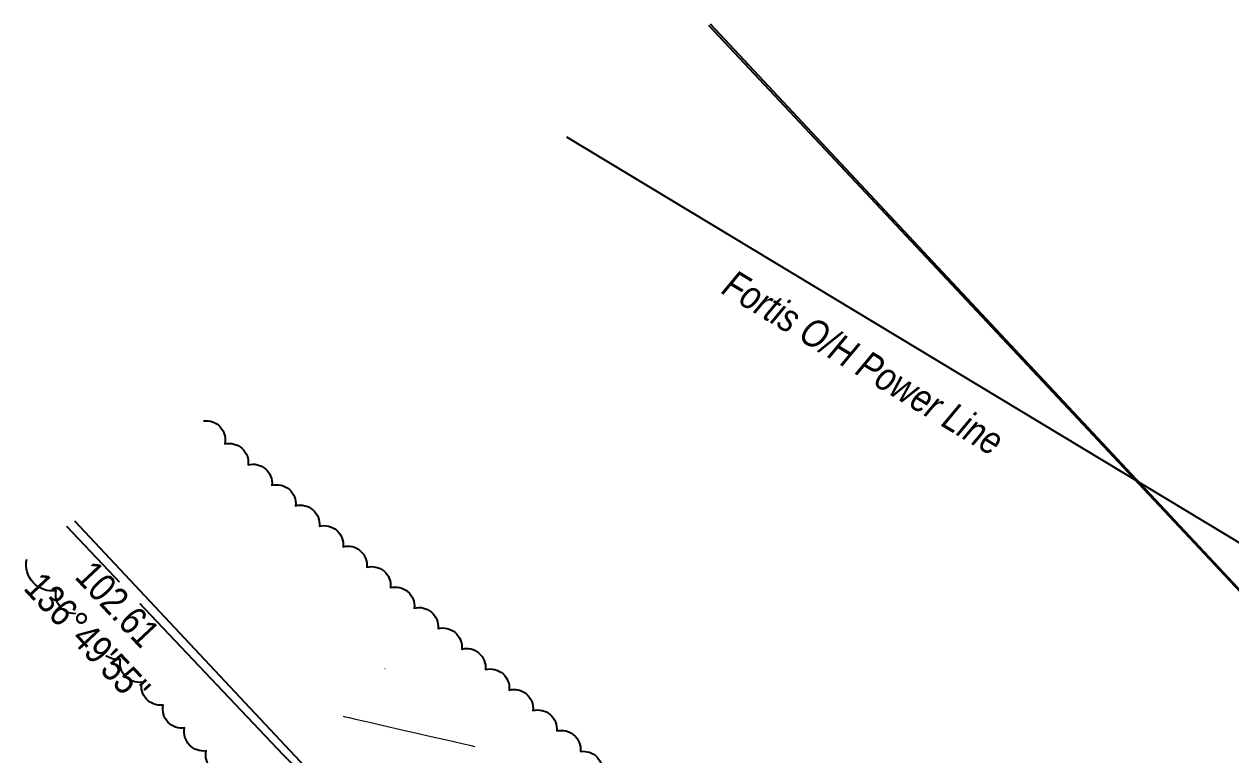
# Model space of a CAD drawing. Extents: x 637295 to 638874, y 5971243 to 5973352.
# Drawn here: x 638044.23 to 638082.73, y 5971421.3 to 5971444.6 of the extents above; entities that cross this region are included whole.
import ezdxf

# ---------------------------------------------------------------- set-up
doc = ezdxf.new("R2010")
doc.units = 0
doc.header["$LTSCALE"] = 5
doc.linetypes.add('0', pattern=[1, 1, 0])
for name, color, linetype in [('AS-FENCE-DASH', 48, 'foc-FENCE-DASH'), ('AS-POWER-OH-ATCO PIPELINES', 241, 'foc-OHPOWER'), ('L-BD', 7, 'Continuous'), ('L-TITLEDB', 4, 'Continuous'), ('T-BUSH', 110, '0')]:
    doc.layers.add(name, color=color, linetype=linetype)
doc.layers.add('AS-TELUS-ATCO PIPELINES', color=7, linetype='foc-TEL', lineweight=9, true_color=0xff9c38)
doc.layers.add('C-TOPO-MINR', color=7, linetype='Continuous', lineweight=13, true_color=0xe9d5af)
doc.styles.add('80L', font='ARIALN.TTF', dxfattribs={"height": 10})
doc.styles.add('foc-LtypeFont', font='ARIALN.TTF', dxfattribs={"height": 7.35})
doc.linetypes.add('foc-FENCE-DASH', pattern='A,0.5,-0.5,1,-0.5,1,-0.5,1,-0.5,1,-0.5,["X",foc-LtypeFont,S=0.2,R=0,X=-0.625,Y=-0.75],-0.5', length=7.5)
doc.linetypes.add('foc-OHPOWER', pattern='A,10,-1,["O/P",foc-LtypeFont,S=0.2,R=0,X=-0.5,Y=-0.75],-3.25', length=14.25)
doc.linetypes.add('foc-TEL', pattern='A,2,-1,["T",foc-LtypeFont,S=0.2,R=0,X=-0.425,Y=-0.75],-1.24,8', length=12.24)

msp = doc.modelspace()

# ---------------------------------------------------------------- linework, layer by layer
at = {"layer": 'AS-FENCE-DASH', "flags": 128}
msp.add_lwpolyline([(638062.165, 5971411.558), (638052.513, 5971421.284), (638045.6, 5971428.577)], dxfattribs=at)
at = {"layer": 'AS-POWER-OH-ATCO PIPELINES', "flags": 128}
msp.add_lwpolyline([(638061.533, 5971441.007), (638089.809, 5971423.951), (638114.423, 5971427.656)], dxfattribs=at)
at = {"layer": 'AS-TELUS-ATCO PIPELINES', "flags": 128}
msp.add_lwpolyline([(638066.135, 5971444.598), (638099.338, 5971409.114), (638115.051, 5971409.594)], dxfattribs=at)
at = {"layer": 'C-TOPO-MINR', "flags": 128}
for points in [[(638055.739, 5971424.051), (638055.739, 5971424.051), (638055.739, 5971424.051), (638055.739, 5971424.051), (638055.74, 5971424.051), (638055.741, 5971424.051), (638055.742, 5971424.05), (638055.743, 5971424.05), (638055.744, 5971424.05), (638055.746, 5971424.05), (638055.747, 5971424.049), (638055.748, 5971424.049), (638055.749, 5971424.049), (638055.75, 5971424.049), (638055.75, 5971424.049), (638055.751, 5971424.048), (638055.751, 5971424.048), (638055.751, 5971424.048)], [(638054.41, 5971422.529), (638054.41, 5971422.529), (638054.476, 5971422.514), (638054.607, 5971422.484), (638054.803, 5971422.439), (638055.064, 5971422.379), (638055.391, 5971422.304), (638055.783, 5971422.214), (638056.241, 5971422.108), (638056.764, 5971421.988), (638057.222, 5971421.883), (638057.615, 5971421.793), (638057.943, 5971421.717), (638058.206, 5971421.657), (638058.403, 5971421.611), (638058.536, 5971421.581), (638058.604, 5971421.565), (638058.606, 5971421.565), (638058.608, 5971421.564), (638058.61, 5971421.564), (638058.612, 5971421.563), (638058.613, 5971421.563), (638058.614, 5971421.563), (638058.615, 5971421.563), (638058.615, 5971421.562), (638058.615, 5971421.562)]]:
    msp.add_lwpolyline(points, dxfattribs=at)
at = {"layer": 'L-TITLEDB', "flags": 128}
for points in [[(638045.838, 5971428.763), (638080.036, 5971392.305), (638100.815, 5971360.475), (638099.337, 5971409.114), (638066.135, 5971444.598)], [(638098.479, 5971437.215), (638099.337, 5971409.114), (638066.075, 5971444.551)]]:
    msp.add_lwpolyline(points, dxfattribs=at)
at = {"layer": 'T-BUSH', "linetype": 'Continuous', "flags": 128}
for points in [[(638049.958, 5971431.946, -0.520567), (638050.636, 5971431.211, -0.520567), (638051.382, 5971430.546, -0.520567), (638052.139, 5971429.893, -0.520567), (638052.896, 5971429.24, -0.520567), (638053.653, 5971428.588, -0.520567), (638054.41, 5971427.935, -0.520567), (638055.167, 5971427.282, -0.520567), (638055.924, 5971426.629, -0.520567), (638056.681, 5971425.976, -0.520567), (638057.438, 5971425.323, -0.520567), (638058.195, 5971424.67, -0.520567), (638058.952, 5971424.017, -0.520567), (638059.709, 5971423.364, -0.520567), (638060.467, 5971422.711, -0.520567), (638061.224, 5971422.058, -0.520567), (638061.981, 5971421.405, -0.520567), (638062.665, 5971420.679, -0.520567)], [(638050.722, 5971420.694, -0.520567), (638050.039, 5971421.424, -0.520567), (638049.355, 5971422.153, -0.520567), (638048.672, 5971422.883, -0.520567), (638047.988, 5971423.613, -0.520567), (638047.305, 5971424.342, -0.520567), (638046.621, 5971425.072, -0.520567), (638045.938, 5971425.802, -0.520567), (638045.255, 5971426.531, -0.520567), (638044.317, 5971427.533, -0.520567)]]:
    msp.add_lwpolyline(points, format="xyb", dxfattribs=at)

# ---------------------------------------------------------------- texts
at = {"layer": 'AS-POWER-OH-ATCO PIPELINES', "insert": (638066.876, 5971436.825), "char_height": 0.89976, "attachment_point": 1, "rotation": 328.9027, "style": '80L'}
msp.add_mtext_dynamic_manual_height_columns('\\pi0.02936;{\\fArial Narrow|b0|i1|c0|p34;Fortis O/H Power Line}', width=10.12236, gutter_width=49.986, heights=[0], dxfattribs=at)

# ---------------------------------------------------------------- next in the draw order: texts
at = {"layer": 'L-BD', "insert": (638047.548, 5971426.416), "char_height": 0.8998, "width": 0.66021, "attachment_point": 2, "rotation": 313.1683, "style": '80L', "bg_fill": 3, "box_fill_scale": 1.15, "bg_fill_color": 256, "bg_fill_true_color": 256, "bg_fill_transparency": 0}
msp.add_mtext('102.61', dxfattribs=at)

# ---------------------------------------------------------------- next in the draw order: texts
at = {"layer": 'L-BD', "insert": (638046.584, 5971425.34), "char_height": 0.89976, "width": 1.35424, "attachment_point": 2, "rotation": 313.1683, "style": '80L', "bg_fill": 3, "box_fill_scale": 1.15, "bg_fill_color": 256, "bg_fill_true_color": 256, "bg_fill_transparency": 0}
msp.add_mtext("136°49'55''", dxfattribs=at)

doc.saveas('drawing.dxf')
